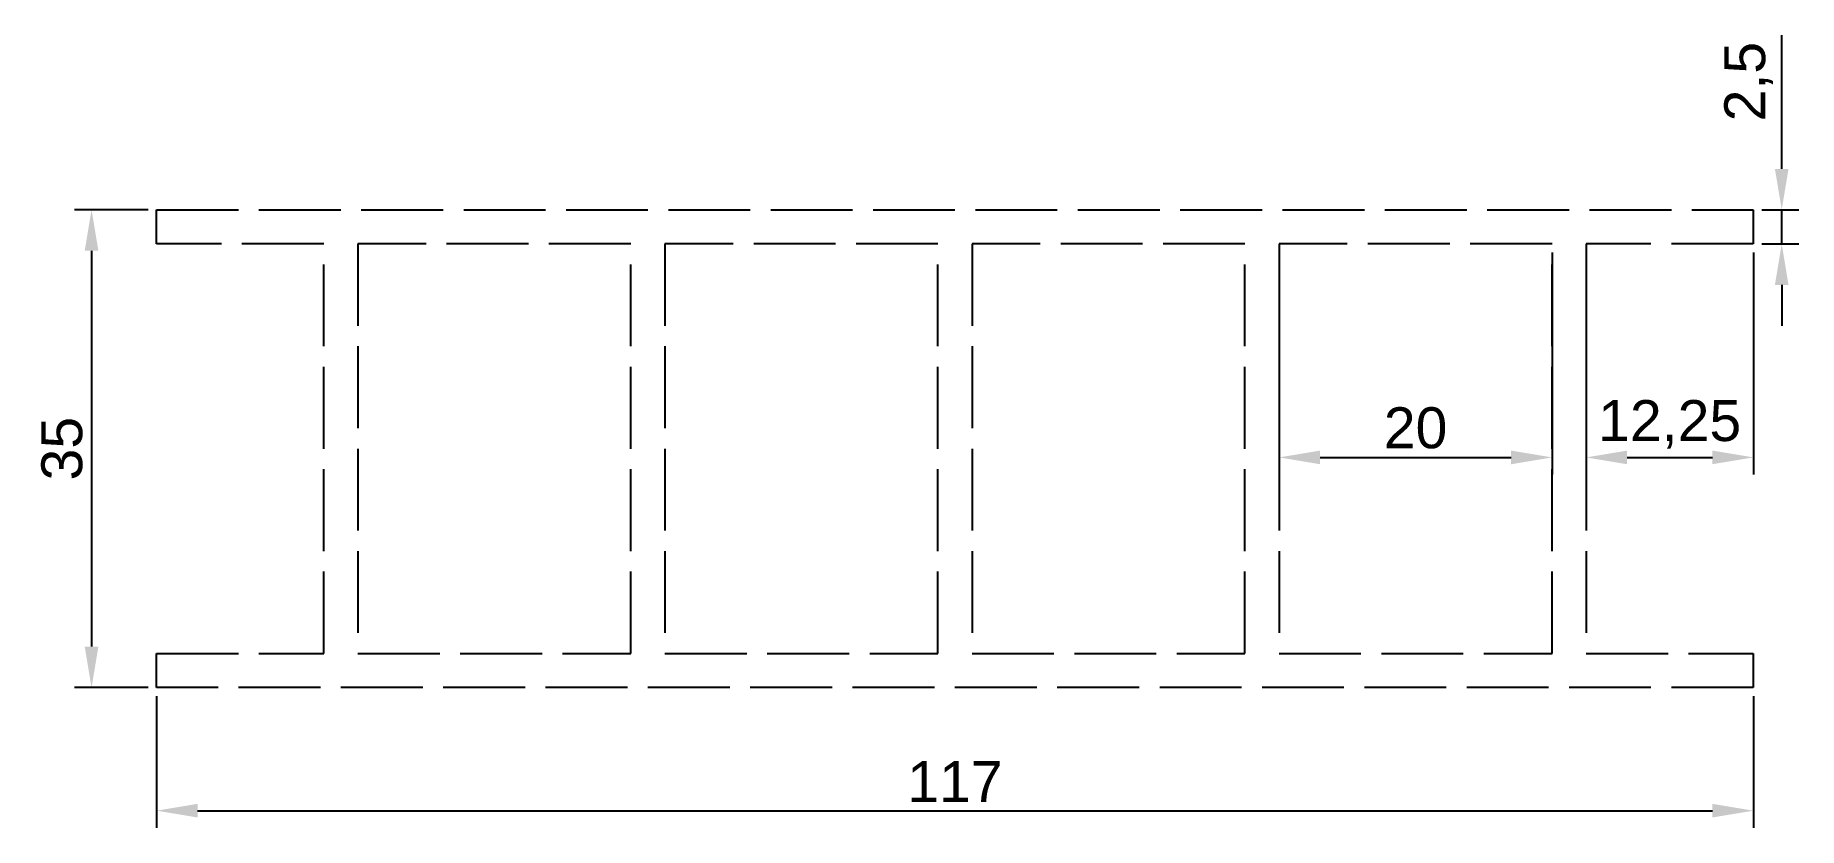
# Model space of a CAD drawing. Header units: millimetres. Extents: x 662 to 791, y -10 to 48.
import ezdxf

# ---------------------------------------------------------------- set-up
doc = ezdxf.new("R2010")
doc.units = ezdxf.units.MM
doc.header["$LTSCALE"] = 0.5
doc.linetypes.add('ACAD_ISO02W100', pattern=[15, 12, -3])
doc.layers.add('0-Dimension', color=92, linetype='Continuous')
doc.layers.add('0-Sketch', color=20, linetype='ACAD_ISO02W100')
doc.styles.get("Standard").update_dxf_attribs({"font": 'arial.ttf'})
doc.dimstyles.new('ISO-25', dxfattribs={"dimtxt": 3, "dimasz": 3, "dimexe": 1.25, "dimexo": 0.625, "dimtad": 1, "dimtxsty": 'Standard', "dimcen": 2.5, "dimadec": 0, "dimazin": 0, "dimtfac": 1, "dimtmove": 0, "dimatfit": 3, "dimfxl": 1, "dimarcsym": 0})

# ---------------------------------------------------------------- blocks, each defined once
blk = doc.blocks.new('*D15')
at = {"layer": '0-Dimension', "color": 0, "lineweight": -2, "transparency": 16777216}
for p, q in [((670.68, -0.62), (670.68, -10.27)), ((787.68, -0.62), (787.68, -10.27)), ((673.68, -9.02), (784.68, -9.02))]:
    blk.add_line(p, q, dxfattribs=at)
at = {"layer": '0-Dimension', "color": 0, "transparency": 16777216}
for points in [[(673.68, -8.52), (673.68, -9.52), (670.68, -9.02)], [(784.68, -8.52), (784.68, -9.52), (787.68, -9.02)]]:
    blk.add_solid(points, dxfattribs=at)
at = {"layer": 'Defpoints', "color": 0, "transparency": 16777216}
for p in [(670.68, 0), (787.68, 0), (787.68, -9.02)]:
    blk.add_point(p, dxfattribs=at)
at = {"layer": '0-Dimension', "color": 0, "transparency": 16777216, "insert": (729.18, -6.89), "char_height": 3, "attachment_point": 5}
blk.add_mtext('117', dxfattribs=at)
blk = doc.blocks.new('*D16')
at = {"layer": '0-Dimension', "color": 0, "lineweight": -2, "transparency": 16777216}
for p, q in [((670.05, 35), (664.66, 35)), ((665.91, 32), (665.91, 3)), ((670.05, 0), (664.66, 0))]:
    blk.add_line(p, q, dxfattribs=at)
at = {"layer": '0-Dimension', "color": 0, "transparency": 16777216}
for points in [[(665.41, 32), (666.41, 32), (665.91, 35)], [(665.41, 3), (666.41, 3), (665.91, 0)]]:
    blk.add_solid(points, dxfattribs=at)
at = {"layer": 'Defpoints', "color": 0, "transparency": 16777216}
for p in [(670.68, 35), (670.68, 0), (665.91, 0)]:
    blk.add_point(p, dxfattribs=at)
at = {"layer": '0-Dimension', "color": 0, "transparency": 16777216, "insert": (663.75, 17.5), "char_height": 3, "attachment_point": 5, "rotation": 90}
blk.add_mtext('35', dxfattribs=at)
blk = doc.blocks.new('*D17')
at = {"layer": '0-Dimension', "color": 0, "lineweight": -2, "transparency": 16777216}
for p, q in [((789.76, 38), (789.76, 47.79)), ((788.3, 35), (791.01, 35)), ((789.76, 32.5), (789.76, 35)), ((788.3, 32.5), (791.01, 32.5)), ((789.76, 29.5), (789.76, 26.5))]:
    blk.add_line(p, q, dxfattribs=at)
at = {"layer": '0-Dimension', "color": 0, "transparency": 16777216}
for points in [[(789.26, 38), (790.26, 38), (789.76, 35)], [(789.26, 29.5), (790.26, 29.5), (789.76, 32.5)]]:
    blk.add_solid(points, dxfattribs=at)
at = {"layer": 'Defpoints', "color": 0, "transparency": 16777216}
for p in [(787.68, 35), (789.76, 35), (787.68, 32.5)]:
    blk.add_point(p, dxfattribs=at)
at = {"layer": '0-Dimension', "color": 0, "transparency": 16777216, "insert": (787.33, 44.39), "char_height": 3, "attachment_point": 5, "rotation": 90}
blk.add_mtext('2,5', dxfattribs=at)
blk = doc.blocks.new('*D18')
at = {"layer": '0-Dimension', "color": 0, "lineweight": -2, "transparency": 16777216}
for p, q in [((752.93, 31.88), (752.93, 15.61)), ((772.93, 31.88), (772.93, 15.61)), ((755.93, 16.86), (769.93, 16.86))]:
    blk.add_line(p, q, dxfattribs=at)
at = {"layer": '0-Dimension', "color": 0, "transparency": 16777216}
for points in [[(755.93, 17.36), (755.93, 16.36), (752.93, 16.86)], [(769.93, 17.36), (769.93, 16.36), (772.93, 16.86)]]:
    blk.add_solid(points, dxfattribs=at)
at = {"layer": 'Defpoints', "color": 0, "transparency": 16777216}
for p in [(752.93, 32.5), (772.93, 32.5), (772.93, 16.86)]:
    blk.add_point(p, dxfattribs=at)
at = {"layer": '0-Dimension', "color": 0, "transparency": 16777216, "insert": (762.93, 19.01), "char_height": 3, "attachment_point": 5}
blk.add_mtext('20', dxfattribs=at)
blk = doc.blocks.new('*D19')
at = {"layer": '0-Dimension', "color": 0, "lineweight": -2, "transparency": 16777216}
for p, q in [((775.43, 31.88), (775.43, 15.61)), ((787.68, 31.88), (787.68, 15.61)), ((778.43, 16.86), (784.68, 16.86))]:
    blk.add_line(p, q, dxfattribs=at)
at = {"layer": '0-Dimension', "color": 0, "transparency": 16777216}
for points in [[(778.43, 17.36), (778.43, 16.36), (775.43, 16.86)], [(784.68, 17.36), (784.68, 16.36), (787.68, 16.86)]]:
    blk.add_solid(points, dxfattribs=at)
at = {"layer": 'Defpoints', "color": 0, "transparency": 16777216}
for p in [(775.43, 32.5), (787.68, 32.5), (787.68, 16.86)]:
    blk.add_point(p, dxfattribs=at)
at = {"layer": '0-Dimension', "color": 0, "transparency": 16777216, "insert": (781.55, 19.28), "char_height": 3, "attachment_point": 5}
blk.add_mtext('12,25', dxfattribs=at)

msp = doc.modelspace()

# ---------------------------------------------------------------- linework, layer by layer
at = {"layer": '0-Sketch', "elevation": 420.648}
for points in [[(682.928, 32.5), (670.678, 32.5), (670.678, 35), (787.678, 35), (787.678, 32.5), (775.428, 32.5), (775.428, 2.5), (787.678, 2.5), (787.678, 0), (670.678, 0), (670.678, 2.5), (682.928, 2.5)], [(705.428, 2.5), (705.428, 32.5), (685.428, 32.5), (685.428, 2.5)], [(727.928, 2.5), (727.928, 32.5), (707.928, 32.5), (707.928, 2.5)], [(750.428, 2.5), (750.428, 32.5), (730.428, 32.5), (730.428, 2.5)], [(772.928, 2.5), (772.928, 32.5), (752.928, 32.5), (752.928, 2.5)]]:
    msp.add_lwpolyline(points, close=True, dxfattribs=at)

# ---------------------------------------------------------------- dimensions: what is measured, and where the dimension line sits
at = {"layer": '0-Dimension'}
for base, p1, p2, picture, middle in [((789.756, 35, 420.648), (787.678, 32.5, 420.648), (787.678, 35, 420.648), '*D17', (787.328, 44.393, 420.648)), ((665.912, 0, 420.648), (670.678, 35, 420.648), (670.678, 0, 420.648), '*D16', (663.754, 17.5, 420.648))]:
    dim = msp.add_linear_dim(base=base, p1=p1, p2=p2, angle=90, dimstyle='ISO-25', dxfattribs=at)
    dim.commit()
    dim.dimension.update_dxf_attribs({"geometry": picture, "text_midpoint": middle})
for base, p1, p2, picture, middle in [((772.928, 16.857, 420.648), (752.928, 32.5, 420.648), (772.928, 32.5, 420.648), '*D18', (762.928, 19.013, 420.648)), ((787.678, 16.857, 420.648), (775.428, 32.5, 420.648), (787.678, 32.5, 420.648), '*D19', (781.553, 19.285, 420.648)), ((787.678, -9.019, 420.648), (670.678, 0, 420.648), (787.678, 0, 420.648), '*D15', (729.178, -6.888, 420.648))]:
    dim = msp.add_linear_dim(base=base, p1=p1, p2=p2, dimstyle='ISO-25', dxfattribs=at)
    dim.commit()
    dim.dimension.update_dxf_attribs({"geometry": picture, "text_midpoint": middle})

doc.saveas('drawing.dxf')
